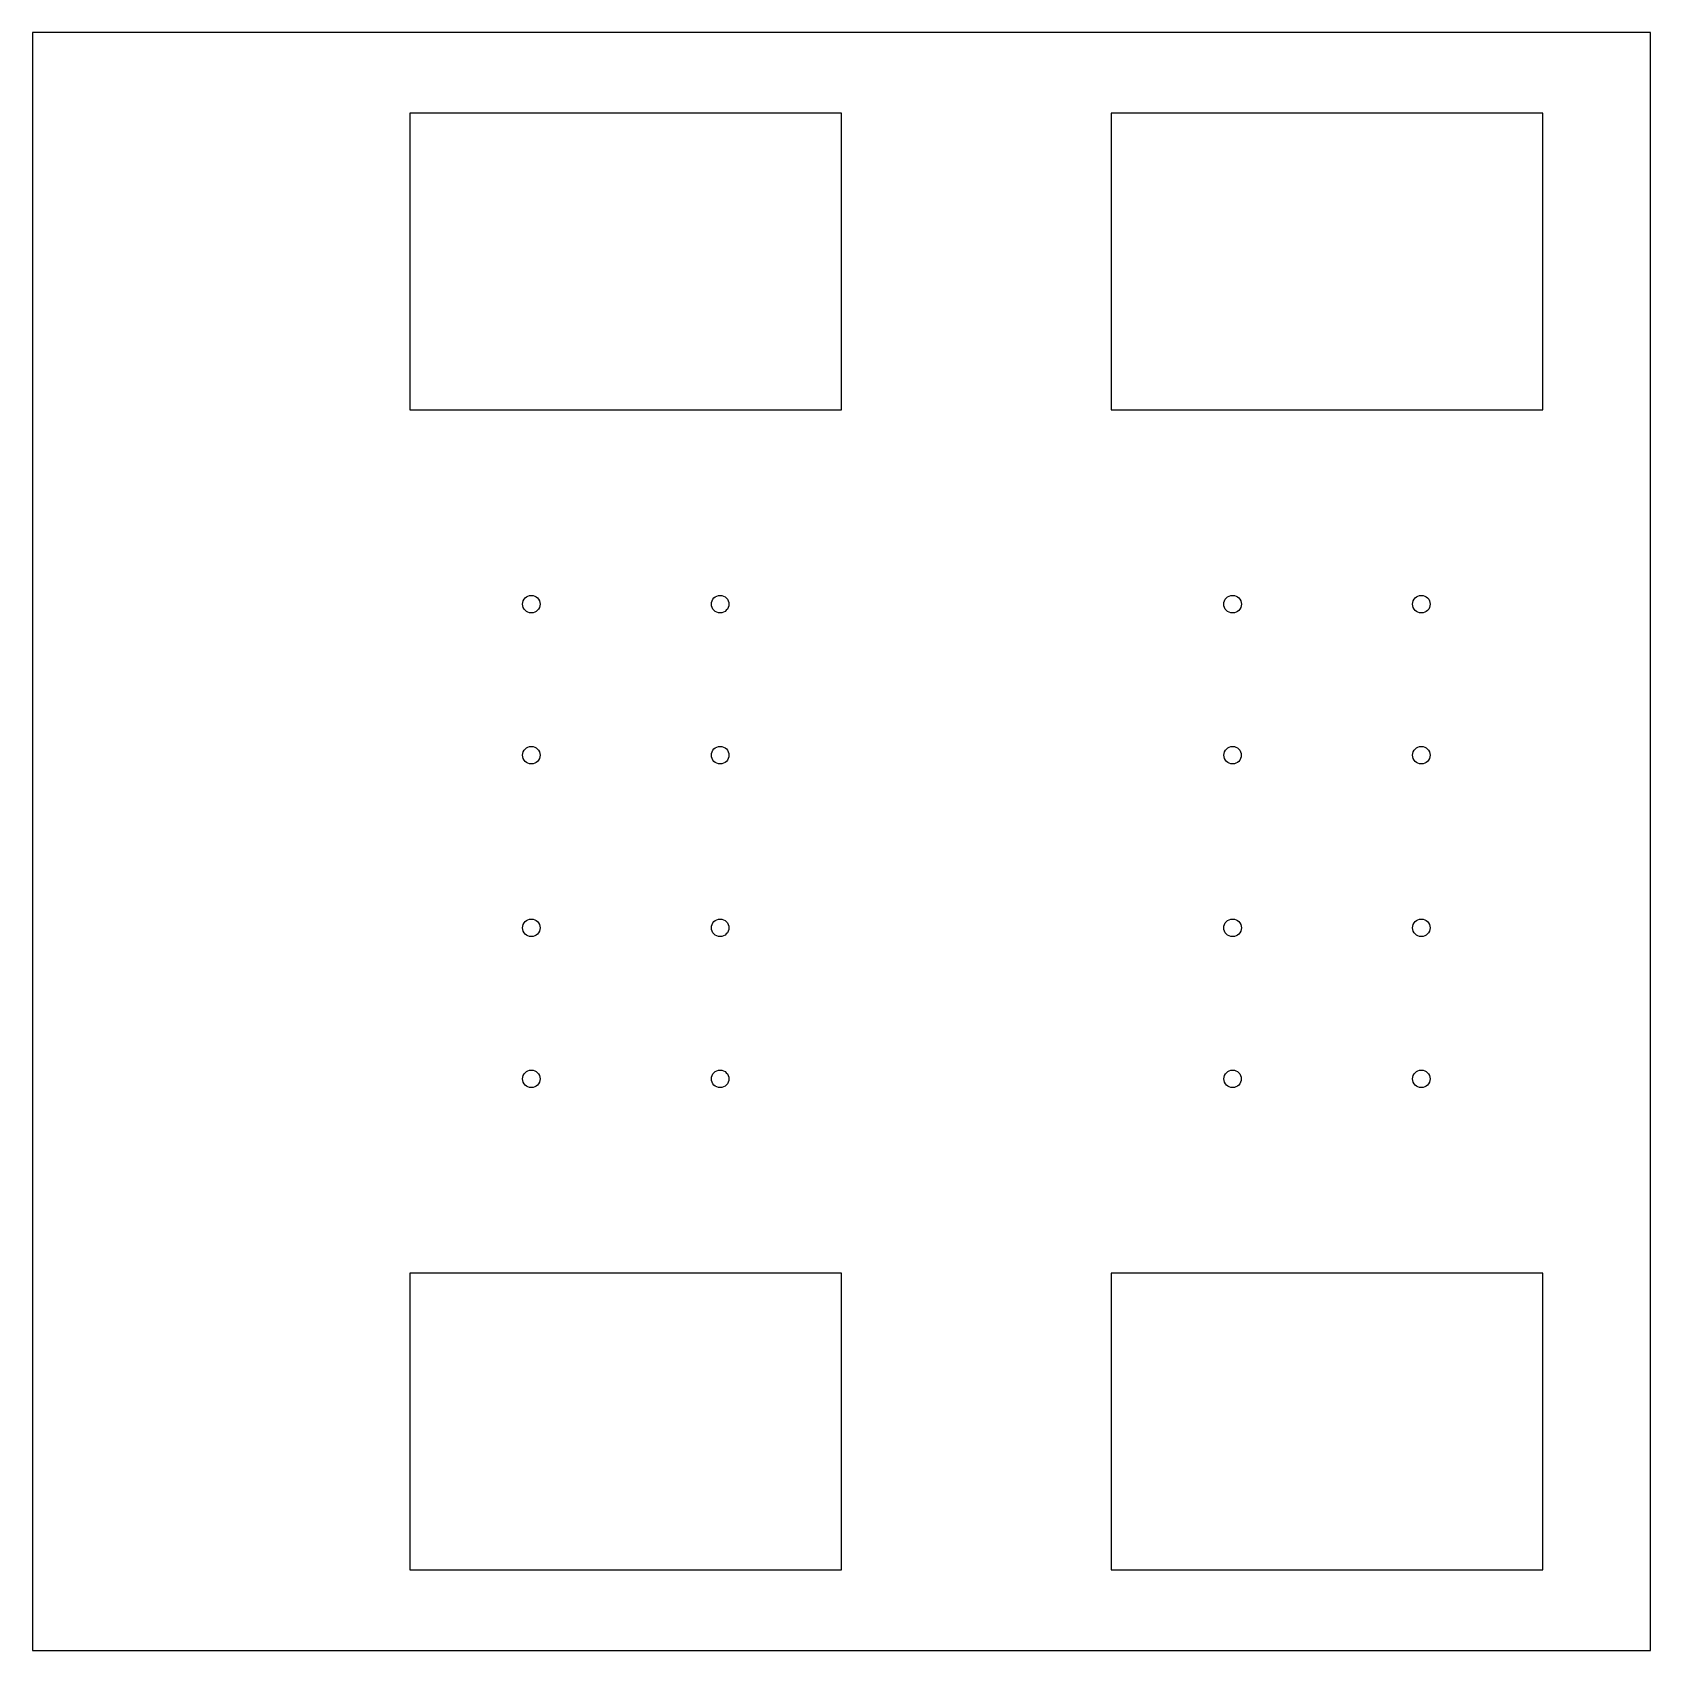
# Model space of a CAD drawing. Header units: millimetres. Extents: x -150 to 150, y -150 to 150.
import ezdxf

# ---------------------------------------------------------------- set-up
doc = ezdxf.new("R2010")
doc.units = ezdxf.units.MM

msp = doc.modelspace()

# ---------------------------------------------------------------- linework, layer by layer
at = {"color": 7, "linetype": 'Continuous', "lineweight": 25}
for p, q in [((-150, 150), (-150, -150)), ((150, 150), (-150, 150)), ((150, -150), (150, 150)), ((-80, 135), (-80, 80)), ((0, 135), (-80, 135)), ((0, 80), (0, 135)), ((130, 135), (50, 135)), ((50, 135), (50, 80)), ((130, 80), (130, 135)), ((-80, 80), (0, 80)), ((50, 80), (130, 80)), ((0, -80), (-80, -80)), ((-80, -80), (-80, -135)), ((0, -135), (0, -80)), ((130, -80), (50, -80)), ((50, -80), (50, -135)), ((130, -135), (130, -80)), ((-80, -135), (0, -135)), ((50, -135), (130, -135)), ((-150, -150), (150, -150))]:
    msp.add_line(p, q, dxfattribs=at)
for centre, radius in [((-57.5, 44), 1.62), ((-22.5, 44), 1.62), ((72.5, 44), 1.63), ((107.5, 44), 1.63), ((-57.5, 16), 1.62), ((-22.5, 16), 1.63), ((72.5, 16), 1.62), ((107.5, 16), 1.62), ((-57.5, -16), 1.63), ((-22.5, -16), 1.62), ((72.5, -16), 1.63), ((107.5, -16), 1.62), ((-57.5, -44), 1.62), ((-22.5, -44), 1.62), ((72.5, -44), 1.62), ((107.5, -44), 1.62)]:
    msp.add_circle(centre, radius, dxfattribs=at)

doc.saveas('drawing.dxf')
